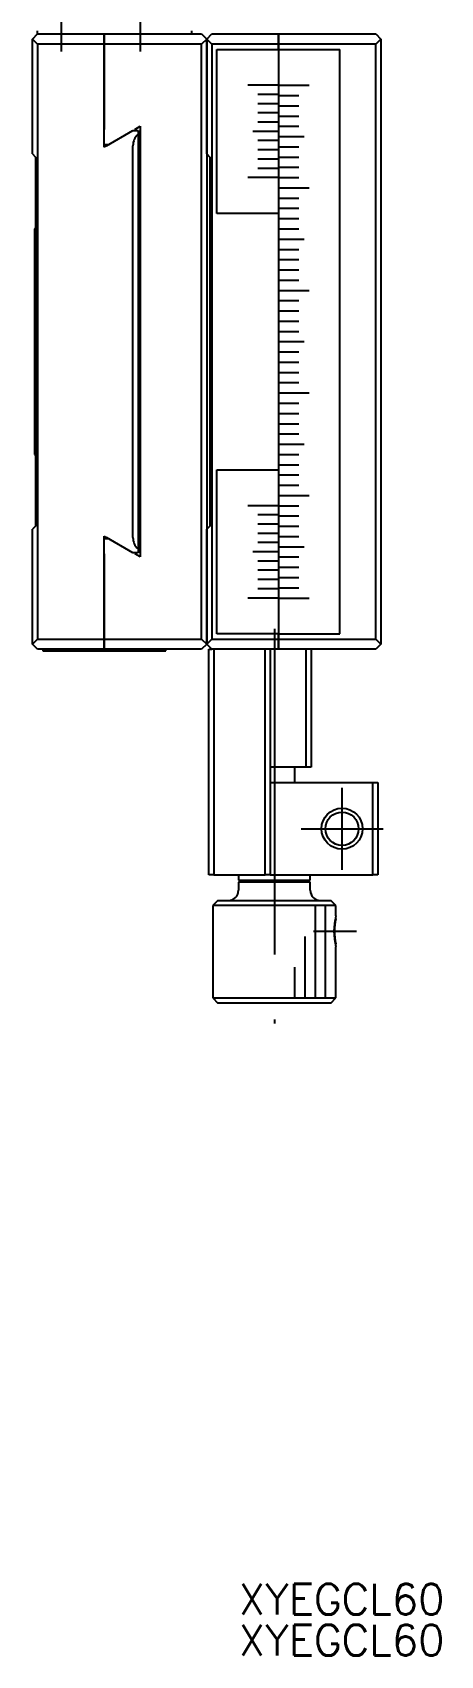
# Model space of a CAD drawing. Extents: x -96 to 255, y -132 to 114.
# Drawn here: x -95.6 to -55.8, y -128.1 to 30.2 of the extents above; entities that cross this region are included whole.
import ezdxf

# ---------------------------------------------------------------- set-up
doc = ezdxf.new("R2010")
doc.units = 0
doc.linetypes.add('CENTER', pattern=[50.8, 31.75, -6.35, 6.35, -6.35])
doc.layers.get('0').update_dxf_attribs({"linetype": 'CONTINUOUS'})
doc.layers.add('CENTER', color=1, linetype='CENTER')
doc.styles.get("Standard").update_dxf_attribs({"font": 'txt.shx', "height": 3, "bigfont": 'bigfont.shx'})

# ---------------------------------------------------------------- blocks, each defined once
blk = doc.blocks.new('*U2')
at = {"color": 7, "linetype": 'CONTINUOUS'}
blk.add_text('XYEGCL60', height=3, dxfattribs=at).set_placement((-75.49, -124.14))
blk = doc.blocks.new('*U3')
at = {"color": 7, "linetype": 'CONTINUOUS'}
blk.add_text('XYEGCL60', height=3, dxfattribs=at).set_placement((-75.49, -128.13))

msp = doc.modelspace()

# ---------------------------------------------------------------- linework, layer by layer
at = {"color": 7, "linetype": 'CONTINUOUS'}
for p, q in [((-95.13, 30), (-95.13, 30.3)), ((-80.13, 30.3), (-80.13, 30)), ((-95.63, 29.5), (-95.13, 30)), ((-95.63, 18.3), (-95.63, 29.5)), ((-95.13, 29), (-95.63, 29.5)), ((-95.13, 30), (-88.63, 30)), ((-95.13, 29), (-95.13, -29)), ((-88.63, 29), (-95.13, 29)), ((-88.63, 30), (-79.13, 30)), ((-88.63, 30), (-88.63, 29)), ((-88.63, 29), (-88.63, 30)), ((-79.13, 29), (-88.63, 29)), ((-88.63, 20.7), (-88.63, 29)), ((-88.63, 29), (-88.63, 20.7)), ((-79.13, 30), (-78.63, 29.5)), ((-78.63, 29.5), (-79.13, 29)), ((-79.13, -29), (-79.13, 29)), ((-78.63, 29.5), (-78.13, 30)), ((-78.63, 29.5), (-78.63, 18.3)), ((-78.63, 18.3), (-78.63, 29.5)), ((-78.13, 29), (-78.63, 29.5)), ((-78.13, 30), (-71.63, 30)), ((-78.13, 29), (-78.13, -29)), ((-71.63, 29), (-78.13, 29)), ((-77.63, 12.5), (-77.63, 28.5)), ((-77.63, 28.5), (-71.63, 28.5)), ((-71.63, 30), (-62.13, 30)), ((-71.63, 30), (-71.63, 29)), ((-71.63, 29), (-71.63, 30)), ((-62.13, 29), (-71.63, 29)), ((-71.63, 28.51), (-71.63, 29)), ((-71.63, 29), (-71.63, 28.51)), ((-71.63, 28.5), (-65.63, 28.5)), ((-71.63, 28.5), (-71.63, 25.01)), ((-71.63, 28.5), (-71.63, 25.01)), ((-65.63, -28.5), (-65.63, 28.5)), ((-62.13, 30), (-61.63, 29.5)), ((-61.63, 29.5), (-62.13, 29)), ((-62.13, -29), (-62.13, 29)), ((-61.63, 29.5), (-61.63, -29.5)), ((-74.13, 25), (-74.63, 25)), ((-73.63, 25), (-74.13, 25)), ((-71.63, 25), (-73.63, 25)), ((-71.63, 24.1), (-73.63, 24.1)), ((-71.63, 25.01), (-71.63, 25)), ((-71.63, 25.01), (-71.63, 25)), ((-71.63, 25), (-69.63, 25)), ((-71.63, 25), (-71.63, 24.99)), ((-71.63, 25), (-71.63, 24.99)), ((-71.63, 24.99), (-71.63, 24.11)), ((-71.63, 24.99), (-71.63, 24.1)), ((-71.63, 24.11), (-71.63, 24.1)), ((-71.63, 24.1), (-71.63, 24.09)), ((-71.63, 24.1), (-71.63, 24.01)), ((-71.63, 24.09), (-71.63, 24)), ((-71.63, 24.01), (-71.63, 24)), ((-71.63, 24), (-69.63, 24)), ((-71.63, 24), (-71.63, 23.21)), ((-71.63, 24), (-71.63, 23.99)), ((-71.63, 23.99), (-71.63, 23.2)), ((-69.63, 25), (-69.13, 25)), ((-69.13, 25), (-68.63, 25)), ((-71.63, 23.2), (-73.63, 23.2)), ((-71.63, 22.3), (-73.63, 22.3)), ((-71.63, 23.21), (-71.63, 23.2)), ((-71.63, 23.2), (-71.63, 23.19)), ((-71.63, 23.2), (-71.63, 23.01)), ((-71.63, 23.19), (-71.63, 23)), ((-71.63, 23.01), (-71.63, 23)), ((-71.63, 23), (-69.63, 23)), ((-71.63, 23), (-71.63, 22.31)), ((-71.63, 23), (-71.63, 22.99)), ((-71.63, 22.99), (-71.63, 22.3)), ((-71.63, 22.31), (-71.63, 22.3)), ((-71.63, 22.3), (-71.63, 22.29)), ((-71.63, 22.3), (-71.63, 22.01)), ((-71.63, 22.29), (-71.63, 22)), ((-88.63, 18.98), (-88.63, 20.7)), ((-88.42, 19.1), (-85.83, 20.6)), ((-85.83, 20.6), (-85.33, 20.6)), ((-85.65, 20.7), (-85.13, 21)), ((-85.33, 20.6), (-85.33, 20.22)), ((-85.13, 21), (-85.13, -21)), ((-71.63, 21.4), (-73.63, 21.4)), ((-71.63, 22.01), (-71.63, 22)), ((-71.63, 22), (-69.63, 22)), ((-71.63, 22), (-71.63, 21.41)), ((-71.63, 22), (-71.63, 21.99)), ((-71.63, 21.99), (-71.63, 21.4)), ((-71.63, 21.41), (-71.63, 21.4)), ((-71.63, 21.4), (-71.63, 21.39)), ((-71.63, 21.4), (-71.63, 21.01)), ((-71.63, 21.39), (-71.63, 21)), ((-71.63, 21.01), (-71.63, 21)), ((-71.63, 21), (-69.63, 21)), ((-71.63, 21), (-71.63, 20.51)), ((-71.63, 21), (-71.63, 20.99)), ((-71.63, 20.99), (-71.63, 20.5)), ((-88.25, 19.2), (-88.63, 19.2)), ((-88.42, 19.1), (-88.63, 18.98)), ((-85.83, -19.1), (-85.83, 19.1)), ((-85.33, 20.22), (-85.33, -20.22)), ((-73.63, 20.5), (-74.13, 20.5)), ((-71.63, 20.5), (-73.63, 20.5)), ((-71.63, 19.6), (-73.63, 19.6)), ((-71.63, 20.51), (-71.63, 20.5)), ((-71.63, 20.5), (-71.63, 20.49)), ((-71.63, 20.5), (-71.63, 20.01)), ((-71.63, 20.49), (-71.63, 20)), ((-71.63, 20.01), (-71.63, 20)), ((-71.63, 20), (-69.63, 20)), ((-71.63, 20), (-71.63, 19.61)), ((-71.63, 20), (-71.63, 19.99)), ((-71.63, 19.99), (-71.63, 19.6)), ((-71.63, 19.61), (-71.63, 19.6)), ((-71.63, 19.6), (-71.63, 19.59)), ((-71.63, 19.6), (-71.63, 19.01)), ((-71.63, 19.59), (-71.63, 19)), ((-71.63, 19.01), (-71.63, 19)), ((-71.63, 19), (-69.63, 19)), ((-71.63, 19), (-71.63, 18.71)), ((-71.63, 19), (-71.63, 18.99)), ((-69.63, 20), (-69.13, 20)), ((-95.63, 18.3), (-95.33, 18)), ((-95.33, 18), (-95.33, -18)), ((-78.63, 18.3), (-78.63, -18.3)), ((-78.63, 18.3), (-78.33, 18)), ((-78.33, 18), (-78.33, -18)), ((-71.63, 18.7), (-73.63, 18.7)), ((-71.63, 17.8), (-73.63, 17.8)), ((-71.63, 18.99), (-71.63, 18.7)), ((-71.63, 18.71), (-71.63, 18.7)), ((-71.63, 18.7), (-71.63, 18.01)), ((-71.63, 18.7), (-71.63, 18.69)), ((-71.63, 18.69), (-71.63, 18)), ((-71.63, 18.01), (-71.63, 18)), ((-71.63, 18), (-69.63, 18)), ((-71.63, 18), (-71.63, 17.81)), ((-71.63, 18), (-71.63, 17.99)), ((-71.63, 17.99), (-71.63, 17.8)), ((-71.63, 17.81), (-71.63, 17.8)), ((-71.63, 17.8), (-71.63, 17.79)), ((-71.63, 17.8), (-71.63, 17.01)), ((-71.63, 17.79), (-71.63, 17)), ((-74.13, 16), (-74.63, 16)), ((-73.63, 16), (-74.13, 16)), ((-71.63, 16.9), (-73.63, 16.9)), ((-71.63, 16), (-73.63, 16)), ((-71.63, 17.01), (-71.63, 17)), ((-71.63, 17), (-69.63, 17)), ((-71.63, 17), (-71.63, 16.91)), ((-71.63, 17), (-71.63, 16.99)), ((-71.63, 16.99), (-71.63, 16.9)), ((-71.63, 16.91), (-71.63, 16.9)), ((-71.63, 16.9), (-71.63, 16.89)), ((-71.63, 16.9), (-71.63, 16.01)), ((-71.63, 16.89), (-71.63, 16.01)), ((-71.63, 16.01), (-71.63, 16)), ((-71.63, 16.01), (-71.63, 16)), ((-71.63, 16), (-69.63, 16)), ((-71.63, 16), (-71.63, 15.99)), ((-71.63, 16), (-71.63, 15.99)), ((-71.63, 15.99), (-71.63, 15)), ((-71.63, 15.99), (-71.63, 15.01)), ((-71.63, 15.01), (-71.63, 15)), ((-71.63, 15), (-69.63, 15)), ((-71.63, 15), (-71.63, 14)), ((-71.63, 15), (-71.63, 14.99)), ((-71.63, 14.99), (-71.63, 14.01)), ((-69.63, 15), (-69.13, 15)), ((-69.13, 15), (-68.63, 15)), ((-71.63, 14.01), (-71.63, 14)), ((-71.63, 14), (-69.63, 14)), ((-71.63, 14), (-71.63, 13)), ((-71.63, 14), (-71.63, 13.99)), ((-71.63, 13.99), (-71.63, 13.01)), ((-71.63, 13.01), (-71.63, 13)), ((-71.63, 13), (-69.63, 13)), ((-71.63, 13), (-71.63, 12.5)), ((-71.63, 13), (-71.63, 12.99)), ((-71.63, 12.99), (-71.63, 12.5)), ((-95.33, 11.1), (-95.43, 11)), ((-71.63, 12.5), (-77.63, 12.5)), ((-71.63, 12.5), (-71.63, 12.49)), ((-71.63, 12.49), (-71.63, 12)), ((-71.63, 12), (-69.63, 12)), ((-71.63, 12), (-71.63, 11)), ((-95.43, 11), (-95.43, -11)), ((-85.13, 10), (-85.33, 10)), ((-71.63, 11), (-69.63, 11)), ((-71.63, 11), (-71.63, 10)), ((-71.63, 10), (-69.63, 10)), ((-71.63, 10), (-71.63, 9)), ((-69.63, 10), (-69.13, 10)), ((-71.63, 9), (-69.63, 9)), ((-71.63, 9), (-71.63, 8)), ((-71.63, 8), (-69.63, 8)), ((-71.63, 8), (-71.63, 7)), ((-71.63, 7), (-69.63, 7)), ((-71.63, 7), (-71.63, 6)), ((-85.33, 6), (-85.13, 6)), ((-85.13, 5), (-85.33, 5)), ((-71.63, 6), (-69.63, 6)), ((-71.63, 6), (-71.63, 5)), ((-71.63, 5), (-69.63, 5)), ((-71.63, 5), (-71.63, 4)), ((-69.63, 5), (-69.13, 5)), ((-69.13, 5), (-68.63, 5)), ((-71.63, 4), (-69.63, 4)), ((-71.63, 4), (-71.63, 3)), ((-71.63, 3), (-69.63, 3)), ((-71.63, 3), (-71.63, 2)), ((-71.63, 2), (-69.63, 2)), ((-71.63, 2), (-71.63, 1)), ((-71.63, 1), (-71.63, 0)), ((-71.63, 1), (-69.63, 1)), ((-71.63, 0), (-69.63, 0)), ((-71.63, 0), (-71.63, -1)), ((-69.63, 0), (-69.13, 0)), ((-71.63, -1), (-69.63, -1)), ((-71.63, -1), (-71.63, -2)), ((-71.63, -2), (-69.63, -2)), ((-71.63, -2), (-71.63, -3)), ((-71.63, -3), (-69.63, -3)), ((-71.63, -3), (-71.63, -4)), ((-71.63, -4), (-69.63, -4)), ((-71.63, -4), (-71.63, -5)), ((-85.33, -5), (-85.13, -5)), ((-85.33, -6), (-85.13, -6)), ((-71.63, -5), (-69.63, -5)), ((-71.63, -5), (-71.63, -6)), ((-71.63, -6), (-69.63, -6)), ((-71.63, -6), (-71.63, -7)), ((-69.63, -5), (-69.13, -5)), ((-69.13, -5), (-68.63, -5)), ((-71.63, -7), (-69.63, -7)), ((-71.63, -7), (-71.63, -8)), ((-71.63, -8), (-69.63, -8)), ((-71.63, -8), (-71.63, -9)), ((-71.63, -9), (-69.63, -9)), ((-71.63, -9), (-71.63, -10)), ((-95.43, -11), (-95.33, -11.1)), ((-71.63, -10), (-69.63, -10)), ((-71.63, -10), (-71.63, -11)), ((-71.63, -11), (-69.63, -11)), ((-71.63, -11), (-71.63, -12)), ((-69.63, -10), (-69.13, -10)), ((-77.63, -28.5), (-77.63, -12.5)), ((-77.63, -12.5), (-71.63, -12.5)), ((-71.63, -12), (-69.63, -12)), ((-71.63, -12), (-71.63, -12.49)), ((-71.63, -12.49), (-71.63, -12.5)), ((-71.63, -12.5), (-71.63, -13)), ((-71.63, -12.5), (-71.63, -12.99)), ((-71.63, -12.99), (-71.63, -13)), ((-71.63, -13), (-69.63, -13)), ((-71.63, -13), (-71.63, -14)), ((-71.63, -13), (-71.63, -13.01)), ((-71.63, -13.01), (-71.63, -13.99)), ((-71.63, -13.99), (-71.63, -14)), ((-71.63, -14), (-69.63, -14)), ((-71.63, -14), (-71.63, -15)), ((-71.63, -14), (-71.63, -14.01)), ((-71.63, -14.01), (-71.63, -14.99)), ((-71.63, -14.99), (-71.63, -15)), ((-71.63, -15), (-69.63, -15)), ((-71.63, -15), (-71.63, -15.99)), ((-71.63, -15), (-71.63, -15.01)), ((-71.63, -15.01), (-71.63, -15.99)), ((-69.63, -15), (-69.13, -15)), ((-69.13, -15), (-68.63, -15)), ((-74.13, -16), (-74.63, -16)), ((-73.63, -16), (-74.13, -16)), ((-71.63, -16), (-73.63, -16)), ((-71.63, -16.9), (-73.63, -16.9)), ((-71.63, -15.99), (-71.63, -16)), ((-71.63, -15.99), (-71.63, -16)), ((-71.63, -16), (-69.63, -16)), ((-71.63, -16), (-71.63, -16.01)), ((-71.63, -16), (-71.63, -16.01)), ((-71.63, -16.01), (-71.63, -16.89)), ((-71.63, -16.01), (-71.63, -16.9)), ((-71.63, -16.89), (-71.63, -16.9)), ((-71.63, -16.9), (-71.63, -16.91)), ((-71.63, -16.9), (-71.63, -16.99)), ((-71.63, -16.91), (-71.63, -17)), ((-71.63, -16.99), (-71.63, -17)), ((-71.63, -17), (-71.63, -17.79)), ((-71.63, -17), (-69.63, -17)), ((-71.63, -17), (-71.63, -17.01)), ((-71.63, -17.01), (-71.63, -17.8)), ((-95.33, -18), (-95.63, -18.3)), ((-95.63, -29.5), (-95.63, -18.3)), ((-88.63, -20.7), (-88.63, -18.98)), ((-88.63, -18.98), (-88.42, -19.1)), ((-78.33, -18), (-78.63, -18.3)), ((-78.63, -18.3), (-78.63, -29.5)), ((-78.63, -29.5), (-78.63, -18.3)), ((-71.63, -17.8), (-73.63, -17.8)), ((-71.63, -18.7), (-73.63, -18.7)), ((-71.63, -17.79), (-71.63, -17.8)), ((-71.63, -17.8), (-71.63, -17.81)), ((-71.63, -17.8), (-71.63, -17.99)), ((-71.63, -17.81), (-71.63, -18)), ((-71.63, -17.99), (-71.63, -18)), ((-71.63, -18), (-69.63, -18)), ((-71.63, -18), (-71.63, -18.69)), ((-71.63, -18), (-71.63, -18.01)), ((-71.63, -18.01), (-71.63, -18.7)), ((-71.63, -18.69), (-71.63, -18.7)), ((-71.63, -18.7), (-71.63, -18.71)), ((-71.63, -18.7), (-71.63, -18.99)), ((-71.63, -18.71), (-71.63, -19)), ((-71.63, -18.99), (-71.63, -19)), ((-88.63, -19.2), (-88.25, -19.2)), ((-85.83, -20.6), (-88.42, -19.1)), ((-85.33, -20.22), (-85.33, -20.6)), ((-73.63, -20.5), (-74.13, -20.5)), ((-71.63, -19.6), (-73.63, -19.6)), ((-71.63, -20.5), (-73.63, -20.5)), ((-71.63, -19), (-69.63, -19)), ((-71.63, -19), (-71.63, -19.59)), ((-71.63, -19), (-71.63, -19.01)), ((-71.63, -19.01), (-71.63, -19.6)), ((-71.63, -19.59), (-71.63, -19.6)), ((-71.63, -19.6), (-71.63, -19.61)), ((-71.63, -19.6), (-71.63, -19.99)), ((-71.63, -19.61), (-71.63, -20)), ((-71.63, -19.99), (-71.63, -20)), ((-71.63, -20), (-69.63, -20)), ((-71.63, -20), (-71.63, -20.49)), ((-71.63, -20), (-71.63, -20.01)), ((-71.63, -20.01), (-71.63, -20.5)), ((-71.63, -20.49), (-71.63, -20.5)), ((-71.63, -20.5), (-71.63, -20.51)), ((-71.63, -20.5), (-71.63, -20.99)), ((-71.63, -20.51), (-71.63, -21)), ((-69.63, -20), (-69.13, -20)), ((-88.63, -29), (-88.63, -20.7)), ((-88.63, -20.7), (-88.63, -29)), ((-85.33, -20.6), (-85.83, -20.6)), ((-85.13, -21), (-85.65, -20.7)), ((-71.63, -21.4), (-73.63, -21.4)), ((-71.63, -20.99), (-71.63, -21)), ((-71.63, -21), (-69.63, -21)), ((-71.63, -21), (-71.63, -21.39)), ((-71.63, -21), (-71.63, -21.01)), ((-71.63, -21.01), (-71.63, -21.4)), ((-71.63, -21.39), (-71.63, -21.4)), ((-71.63, -21.4), (-71.63, -21.41)), ((-71.63, -21.4), (-71.63, -21.99)), ((-71.63, -21.41), (-71.63, -22)), ((-71.63, -21.99), (-71.63, -22)), ((-71.63, -22), (-69.63, -22)), ((-71.63, -22), (-71.63, -22.29)), ((-71.63, -22), (-71.63, -22.01)), ((-71.63, -22.01), (-71.63, -22.3)), ((-71.63, -22.3), (-73.63, -22.3)), ((-71.63, -23.2), (-73.63, -23.2)), ((-71.63, -22.29), (-71.63, -22.3)), ((-71.63, -22.3), (-71.63, -22.31)), ((-71.63, -22.3), (-71.63, -22.99)), ((-71.63, -22.31), (-71.63, -23)), ((-71.63, -22.99), (-71.63, -23)), ((-71.63, -23), (-69.63, -23)), ((-71.63, -23), (-71.63, -23.19)), ((-71.63, -23), (-71.63, -23.01)), ((-71.63, -23.01), (-71.63, -23.2)), ((-71.63, -23.19), (-71.63, -23.2)), ((-71.63, -23.2), (-71.63, -23.21)), ((-71.63, -23.2), (-71.63, -23.99)), ((-71.63, -23.21), (-71.63, -24)), ((-74.13, -25), (-74.63, -25)), ((-73.63, -25), (-74.13, -25)), ((-71.63, -24.1), (-73.63, -24.1)), ((-71.63, -25), (-73.63, -25)), ((-71.63, -23.99), (-71.63, -24)), ((-71.63, -24), (-69.63, -24)), ((-71.63, -24), (-71.63, -24.09)), ((-71.63, -24), (-71.63, -24.01)), ((-71.63, -24.01), (-71.63, -24.1)), ((-71.63, -24.09), (-71.63, -24.1)), ((-71.63, -24.1), (-71.63, -24.11)), ((-71.63, -24.1), (-71.63, -24.99)), ((-71.63, -24.11), (-71.63, -24.99)), ((-71.63, -24.99), (-71.63, -25)), ((-71.63, -24.99), (-71.63, -25)), ((-71.63, -25), (-69.63, -25)), ((-71.63, -25), (-71.63, -25.01)), ((-71.63, -25), (-71.63, -25.01)), ((-71.63, -25.01), (-71.63, -28.5)), ((-71.63, -25.01), (-71.63, -28.5)), ((-69.63, -25), (-69.13, -25)), ((-69.13, -25), (-68.63, -25)), ((-95.63, -29.5), (-95.13, -29)), ((-95.13, -30), (-95.63, -29.5)), ((-95.13, -29), (-88.63, -29)), ((-88.63, -30), (-95.13, -30)), ((-94.63, -30), (-94.63, -30.15)), ((-88.63, -29), (-79.13, -29)), ((-88.63, -29), (-88.63, -30)), ((-88.63, -30), (-88.63, -29)), ((-79.13, -30), (-88.63, -30)), ((-88.63, -30), (-88.63, -30.15)), ((-88.63, -30), (-88.63, -30.15)), ((-82.63, -30.15), (-82.63, -30)), ((-79.13, -29), (-78.63, -29.5)), ((-78.63, -29.5), (-79.13, -30)), ((-78.63, -29.5), (-78.13, -29)), ((-78.13, -30), (-78.63, -29.5)), ((-78.43, -52), (-78.43, -30)), ((-78.43, -30), (-78.13, -30)), ((-78.13, -29), (-71.63, -29)), ((-71.63, -30), (-78.13, -30)), ((-77.93, -30), (-77.93, -52)), ((-71.63, -28.5), (-77.63, -28.5)), ((-72.93, -52), (-72.93, -30)), ((-72.43, -30), (-72.43, -52)), ((-71.63, -28.5), (-65.63, -28.5)), ((-71.63, -29), (-71.63, -28.51)), ((-71.63, -28.51), (-71.63, -29)), ((-71.63, -29), (-62.13, -29)), ((-71.63, -29), (-71.63, -30)), ((-71.63, -30), (-71.63, -29)), ((-62.13, -30), (-71.63, -30)), ((-68.93, -41.5), (-68.93, -30)), ((-68.43, -30), (-68.43, -41.5)), ((-62.13, -29), (-61.63, -29.5)), ((-61.63, -29.5), (-62.13, -30)), ((-94.63, -30.15), (-88.63, -30.15)), ((-88.63, -30.15), (-82.63, -30.15)), ((-68.93, -41.5), (-72.43, -41.5)), ((-70.03, -43), (-70.03, -41.5)), ((-68.43, -41.5), (-68.93, -41.5)), ((-72.43, -43), (-62.43, -43)), ((-62.43, -52), (-62.43, -43)), ((-62.43, -43), (-61.93, -43)), ((-61.93, -43), (-61.93, -52)), ((-77.93, -52), (-78.43, -52)), ((-77.93, -52), (-72.93, -52)), ((-75.53, -52), (-75.53, -52.5)), ((-72.43, -52), (-72.93, -52)), ((-72.43, -52), (-62.43, -52)), ((-68.53, -52.5), (-68.53, -52)), ((-61.93, -52), (-62.43, -52)), ((-75.53, -52.5), (-68.53, -52.5)), ((-75.33, -52.5), (-75.53, -52.7)), ((-75.53, -52.7), (-75.53, -53.5)), ((-68.53, -52.7), (-75.53, -52.7)), ((-75.33, -52.5), (-68.73, -52.5)), ((-68.53, -52.7), (-68.73, -52.5)), ((-68.53, -53.5), (-68.53, -52.7)), ((-77.53, -54.5), (-78.03, -55)), ((-66.03, -55), (-78.03, -55)), ((-78.03, -55), (-78.03, -64)), ((-77.53, -54.5), (-66.53, -54.5)), ((-68.03, -64), (-68.03, -55)), ((-67.03, -64), (-67.03, -55)), ((-66.03, -55), (-66.53, -54.5)), ((-66.03, -56), (-66.03, -55)), ((-69.03, -64), (-69.03, -58)), ((-66.03, -64), (-66.03, -59)), ((-70.03, -64), (-70.03, -61)), ((-78.03, -64), (-72.03, -64)), ((-78.03, -64), (-77.53, -64.5)), ((-72.03, -64.5), (-77.53, -64.5)), ((-72.03, -64), (-66.03, -64)), ((-66.53, -64.5), (-72.03, -64.5)), ((-66.53, -64.5), (-66.03, -64))]:
    msp.add_line(p, q, dxfattribs=at)
at = {"color": 3, "linetype": 'CONTINUOUS'}
msp.add_circle((-65.43, -47.5), 2, dxfattribs=at)
at = {"color": 7, "linetype": 'CONTINUOUS'}
msp.add_circle((-65.43, -47.5), 1.62, dxfattribs=at)
for centre, radius, start, end in [((-84.33, 19.1), 1.5, 131.8103, 180), ((-84.33, -19.1), 1.5, 180, 228.1897), ((-76.53, -53.5), 1, 270, 0), ((-67.53, -53.5), 1, 180, 270), ((-60.36, -57.5), 5.81, 167.7746, 192.2254)]:
    msp.add_arc(centre, radius, start, end, dxfattribs=at)
at = {"color": 3, "linetype": 'CONTINUOUS'}
msp.add_arc((-60.22, -57.5), 6, 165.5296, 194.4704, dxfattribs=at)
at = {"layer": 'CENTER', "color": 1, "linetype": 'CENTER'}
for p, q in [((-85.13, 43.8), (-85.13, 28.3)), ((-92.83, 34.38), (-92.83, 28.3)), ((-72.03, -28), (-72.03, -66.5)), ((-65.43, -51.5), (-65.43, -43.5)), ((-69.43, -47.5), (-61.43, -47.5)), ((-68.22, -57.5), (-64.03, -57.5))]:
    msp.add_line(p, q, dxfattribs=at)

# ---------------------------------------------------------------- block references
at = {"color": 7, "linetype": 'CONTINUOUS'}
for name in ['*U2', '*U3']:
    msp.add_blockref(name, (0, 0), dxfattribs=at)

doc.saveas('drawing.dxf')
